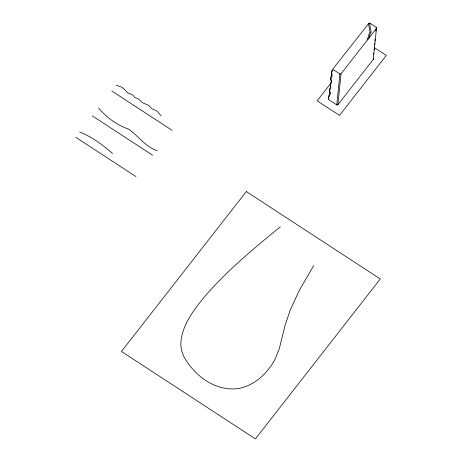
<?xml version="1.0" encoding="UTF-8"?>
<svg xmlns="http://www.w3.org/2000/svg" width="462" height="462" viewBox="0 0 462 462"><rect width="100%" height="100%" fill="white"/><g stroke="black" fill="none" stroke-linecap="round" stroke-linejoin="round"><path stroke-width="0.69" d="M330.324 85.32A11.908 4.372 38 0 1 330.688 84.223L331.387 82.969A10.944 4.019 38 0 0 331.404 81.612L330.861 79.487A10.389 3.817 38 0 1 331.006 78.355L331.549 77.42A34.604 12.705 38 0 0 331.843 76.825L332.016 76.247A12.341 4.533 38 0 0 332.057 75.86L331.629 72.829A21.552 7.756 39.1 0 1 331.583 71.616L332.132 69.924L368.786 23.406A0.82 0.733 3.2 0 1 369.923 23.239L376.259 27.373A0.82 0.739 5.8 0 1 376.461 28.413L373.313 59.361L337.884 104.741A0.82 0.739 5.8 0 1 336.746 104.903L339.893 73.949L333.599 69.843L332.293 71.044L331.739 72.667M337.884 104.741L341.031 73.787L376.461 28.413M373.51 54.458L373.637 53.17M373.966 49.942L374.099 48.654M374.491 44.785L374.618 43.497M374.884 40.916L375.08 38.981M375.866 31.243L375.999 29.955M376.062 29.308L376.259 27.373M370.922 32.496L369.692 35.164A22.563 8.281 38 0 0 369.623 35.499L369.49 36.354A25.41 9.327 38 0 1 369.375 36.816L368.745 39.022M330.532 87.249L329.504 89.403L329.637 91.014M330.509 83.096L331.208 81.878A9.869 3.627 38.3 0 0 331.248 80.763L331.115 80.157M313.733 265.615L299.133 290.696L290.119 310.32L284.973 325.681L279.394 348.371L275.623 357.998A73.654 66.753 5.8 0 1 270.172 367.03C263.444 376.276 254.164 384.038 243.099 387.399A35.291 31.988 5.8 0 1 233.31 388.964C212.41 389.258 193.948 374.567 184.101 357.005A34.979 31.699 5.8 0 1 180.867 342.677C182.172 324.232 194.525 309.09 205.711 295.316C228.037 269.883 254.077 248.071 280.353 226.877M330.417 83.859L317.163 100.832L339.489 115.408L386.313 55.44L374.249 47.563M116.303 85.227L121.558 87.133A12.087 10.955 5.8 0 1 123.545 88.548L127.587 92.746L132.842 95.091A2.287 2.073 5.8 0 1 133.316 95.524L134.604 97.367L138.923 99.307L142.354 102.628L148.204 105.157A5.169 4.684 5.8 0 1 149.064 105.786L151.444 108.385A5.082 4.608 5.8 0 0 152.373 108.992L155.671 110.43A11.492 10.412 5.8 0 1 157.415 111.556L161.117 115.91M79.747 132.045C92.019 136.839 102.668 144.918 112.555 153.465M157.299 150.774C145.403 146.76 138.513 136.146 128.829 129.221C116.915 125.087 106.71 117.666 98.556 107.958M328.811 99.717L336.746 104.903M111.798 90.997L172.072 130.348M92.354 115.898L152.627 155.249M75.687 137.243L135.961 176.594M331.023 79.834L330.694 78.465A9.91 3.661 38.4 0 1 330.665 78.049M329.724 91.349L330.082 93.157M330.197 84.315L330.584 86.359M330.376 85.355L330.757 87.387A10.291 3.777 38 0 1 330.78 87.815C328.338 90.748 331.601 94.456 328.765 97.135A22.43 8.235 38 0 0 328.794 99.648M367.735 39.963L367.642 38.664L368.249 36.937A24.74 9.038 39.4 0 0 368.364 36.486L368.52 35.539A21.246 7.819 38.9 0 1 368.584 35.285L369.802 32.611A21.726 7.941 38.2 0 0 369.756 30.446L369.028 26.704A60.066 21.489 39.2 0 1 368.924 25.999A71.541 25.589 39.2 0 1 368.792 23.418M328.615 98.654L328.465 97.528A23.291 8.489 38.8 0 1 328.73 95.628L330.012 93.636A7.785 2.928 38.5 0 0 330.064 93.151M341.031 73.787A0.82 0.739 5.8 0 1 339.893 73.949M373.117 58.328A0.82 0.739 5.8 0 1 373.313 59.361M369.929 23.244A66.216 24.307 38 0 0 370.143 26.501L370.894 30.261A22.598 8.299 38 0 1 370.946 32.513M330.532 86.33A10.701 3.944 38.4 0 1 330.503 87.226M330.336 84.402A12.722 4.585 38.7 0 1 330.544 83.125M330.63 78.026A11.833 4.366 38.5 0 1 330.832 77.218L331.398 76.282A33.842 12.422 36.9 0 0 331.681 75.704L331.849 75.162A11.729 4.285 37.9 0 0 331.895 74.671L331.803 73.851A20.519 7.531 38 0 1 331.733 72.667M246.327 191.545L121.46 351.461L255.411 438.9L380.278 278.984L246.327 191.545"/></g></svg>
